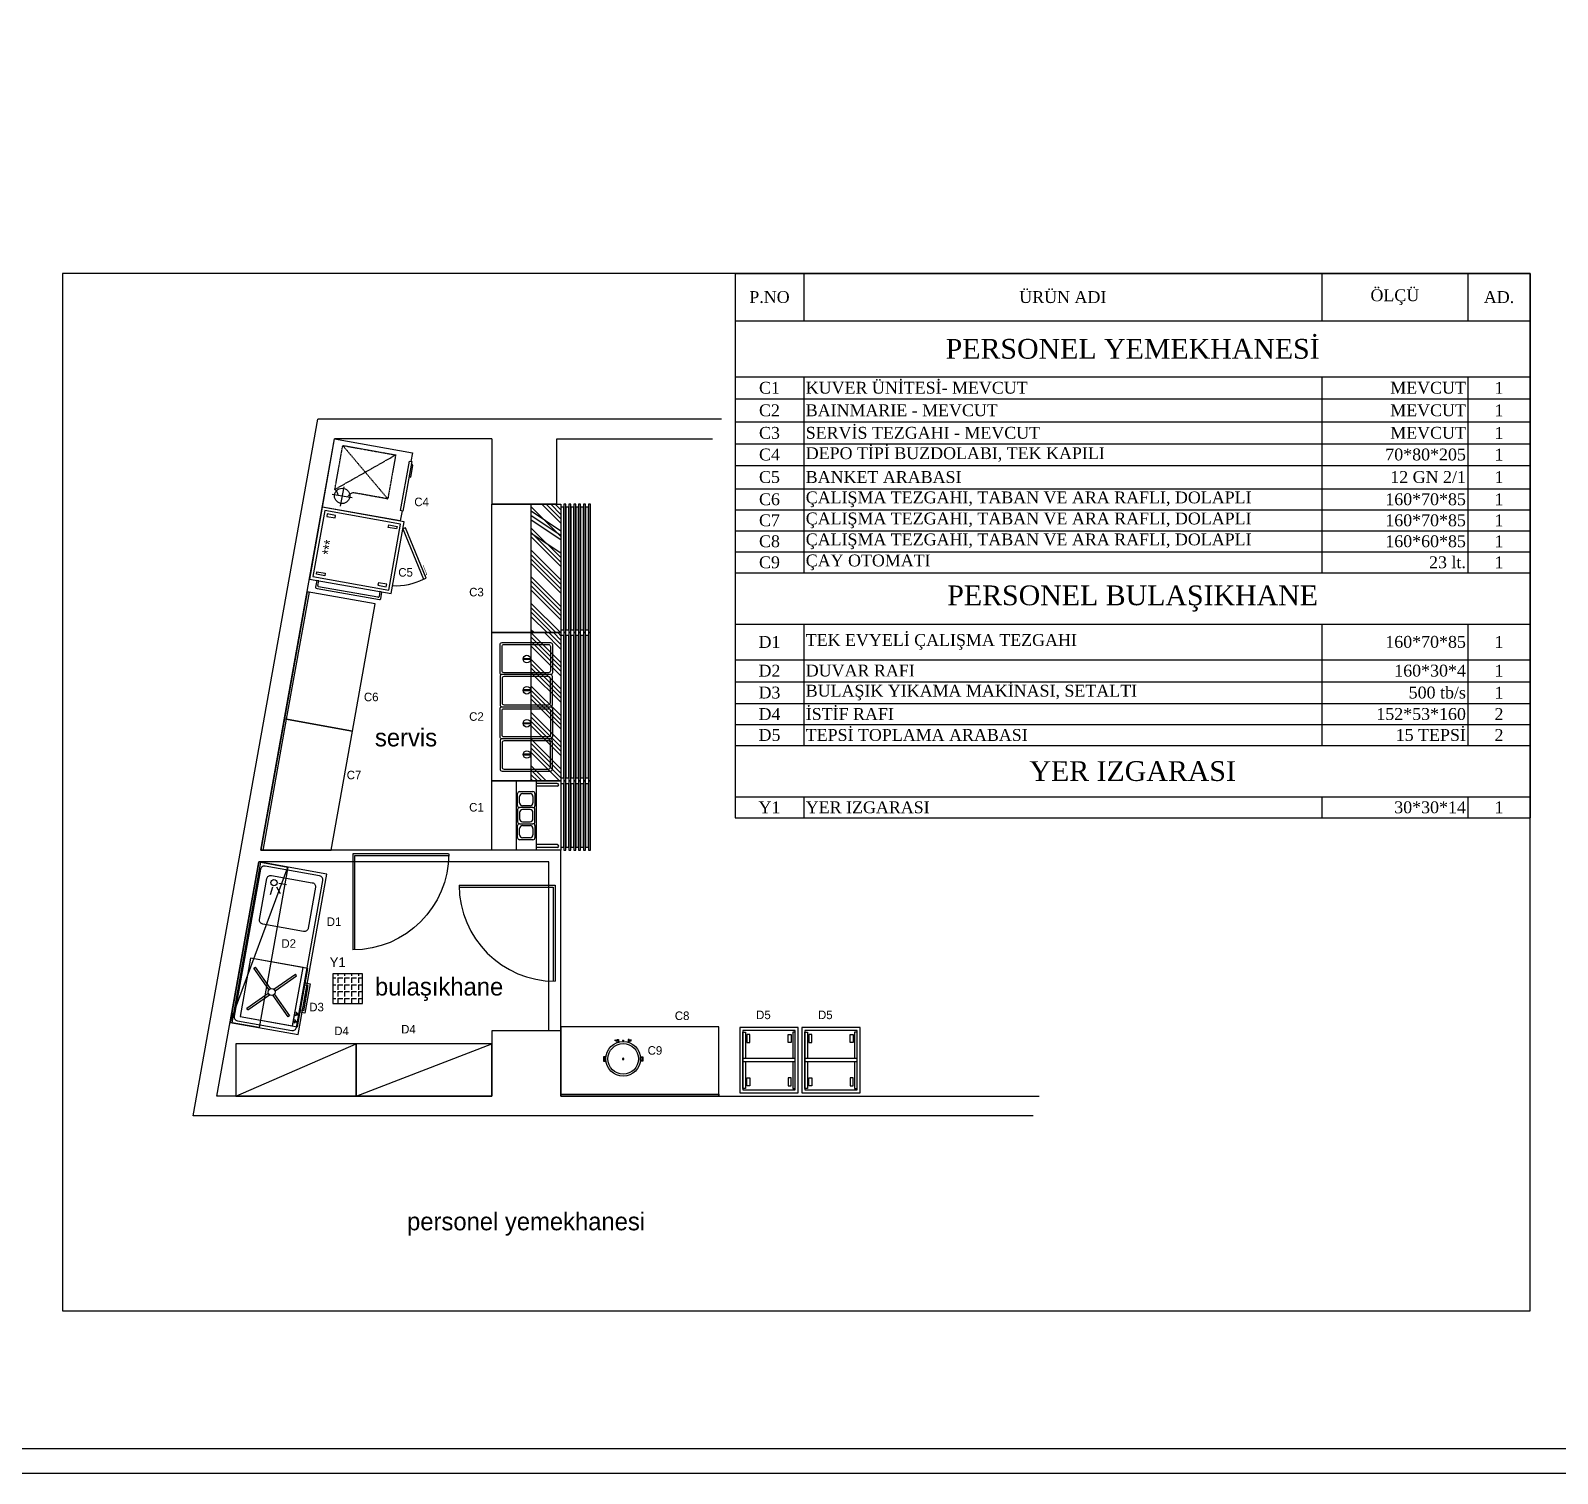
# Model space of a CAD drawing. Header units: centimetres. Extents: x 10321 to 16377, y 5009 to 10690.
# Drawn here: x 12429 to 13974, y 5009 to 6470 of the extents above; entities that cross this region are included whole.
import ezdxf
from ezdxf.enums import TextEntityAlignment as Align

# ---------------------------------------------------------------- set-up
doc = ezdxf.new("R2010")
doc.units = ezdxf.units.CM
doc.header["$MEASUREMENT"] = 0
doc.linetypes.add('DASHED', pattern=[0.75, 0.5, -0.25])
for name, color, linetype in [('CIHAZ', 2, 'Continuous'), ('kapı ABD', 55, 'Continuous'), ('MUTFAKEKİPMAN', 1, 'Continuous'), ('S2000-025 Antet', 7, 'Continuous')]:
    doc.layers.add(name, color=color, linetype=linetype)
doc.layers.add('xxx_Auto_Duvar_Duvar Plan Kesit', color=7, linetype='Continuous', lineweight=30)
doc.styles.add('Halil 1', font='times.ttf', dxfattribs={"height": 12})
doc.styles.add('style1', font='stylu.ttf', dxfattribs={"width": 0.8, "height": 12})
doc.styles.add('TAKSİM', font='GOTHIC.TTF', dxfattribs={"height": 20})

# ---------------------------------------------------------------- blocks, each defined once
blk = doc.blocks.new('A$C7BAC4B5C')
at = {"layer": 'MUTFAKEKİPMAN'}
for p, q in [((0, 100), (150, 100)), ((0, 30), (0, 100)), ((150, 100), (150, 30)), ((0, 58.3), (1.7, 60)), ((0, 31.3), (28.7, 60)), ((0, 53.8), (6.2, 60)), ((0, 49.3), (10.7, 60)), ((0, 44.8), (15.2, 60)), ((0, 60), (150, 60)), ((0, 30), (0, 60)), ((3.2, 30), (33.2, 60)), ((7.7, 30), (37.7, 60)), ((12.1, 30), (42.1, 60)), ((25.6, 30), (55.6, 60)), ((30.1, 30), (60.1, 60)), ((34.6, 30), (64.6, 60)), ((39.1, 30), (69.1, 60)), ((52.6, 30), (82.6, 60)), ((57, 30), (87, 60)), ((61.5, 30), (91.5, 60)), ((66, 30), (96, 60)), ((79.5, 30), (109.5, 60)), ((84, 30), (114, 60)), ((88.5, 30), (118.5, 60)), ((93, 30), (123, 60)), ((106.4, 30), (136.4, 60)), ((110.9, 30), (140.9, 60)), ((115.4, 30), (145.4, 60)), ((119.9, 30), (149.9, 60)), ((133.4, 30), (150, 46.6)), ((150, 60), (150, 30)), ((137.9, 30), (150, 42.1)), ((142.4, 30), (150, 37.6)), ((146.8, 30), (150, 33.2)), ((150, 30), (0, 30)), ((150, 30), (0, 30)), ((150, 27), (0, 27)), ((0, 27), (0, 25)), ((0, 25), (150, 25)), ((150, 22), (0, 22)), ((0, 22), (0, 20)), ((0, 20), (150, 20)), ((150, 17), (0, 17)), ((0, 17), (0, 15)), ((147, 30), (3, 30)), ((3, 30), (3, 27)), ((3, 27), (147, 27)), ((147, 25), (3, 25)), ((3, 25), (3, 22)), ((3, 22), (147, 22)), ((147, 20), (3, 20)), ((3, 20), (3, 17)), ((3, 17), (147, 17)), ((147, 27), (147, 30)), ((147, 22), (147, 25)), ((147, 17), (147, 20)), ((150, 25), (150, 27)), ((150, 20), (150, 22)), ((150, 15), (150, 17)), ((0, 15), (150, 15)), ((150, 12), (0, 12)), ((0, 12), (0, 10)), ((0, 10), (150, 10)), ((150, 7), (0, 7)), ((0, 7), (0, 5)), ((0, 5), (150, 5)), ((150, 2), (0, 2)), ((0, 2), (0, 0)), ((0, 0), (150, 0)), ((147, 15), (3, 15)), ((3, 15), (3, 12)), ((147, 15), (3, 15)), ((3, 15), (3, 12)), ((147, 15), (3, 15)), ((3, 15), (3, 12)), ((3, 12), (147, 12)), ((3, 12), (147, 12)), ((3, 12), (147, 12)), ((147, 10), (3, 10)), ((3, 10), (3, 7)), ((147, 10), (3, 10)), ((3, 10), (3, 7)), ((3, 7), (147, 7)), ((3, 7), (147, 7)), ((147, 5), (3, 5)), ((3, 5), (3, 2)), ((3, 2), (147, 2)), ((147, 12), (147, 15)), ((147, 12), (147, 15)), ((147, 12), (147, 15)), ((147, 7), (147, 10)), ((147, 7), (147, 10)), ((147, 2), (147, 5)), ((150, 10), (150, 12)), ((150, 5), (150, 7)), ((150, 0), (150, 2))]:
    blk.add_line(p, q, dxfattribs=at)
for points in [[(10, 89.5), (10, 40.5, 0.414214), (12, 38.5), (40.5, 38.5, 0.414214), (42.5, 40.5), (42.5, 89.5, 0.414214), (40.5, 91.5), (12, 91.5, 0.414214)], [(12, 87.5), (12, 42.5, 0.414214), (14, 40.5), (38.5, 40.5, 0.414214), (40.5, 42.5), (40.5, 87.5, 0.414214), (38.5, 89.5), (14, 89.5, 0.414214)], [(75, 89.5), (75, 40.5, -0.414214), (73, 38.5), (44.5, 38.5, -0.414214), (42.5, 40.5), (42.5, 89.5, -0.414214), (44.5, 91.5), (73, 91.5, -0.414214)], [(73, 87.5), (73, 42.5, -0.414214), (71, 40.5), (46.5, 40.5, -0.414214), (44.5, 42.5), (44.5, 87.5, -0.414214), (46.5, 89.5), (71, 89.5, -0.414214)], [(75, 89.5), (75, 40.5, 0.414214), (77, 38.5), (105.5, 38.5, 0.414214), (107.5, 40.5), (107.5, 89.5, 0.414214), (105.5, 91.5), (77, 91.5, 0.414214)], [(77, 87.5), (77, 42.5, 0.414214), (79, 40.5), (103.5, 40.5, 0.414214), (105.5, 42.5), (105.5, 87.5, 0.414214), (103.5, 89.5), (79, 89.5, 0.414214)], [(140, 89.5), (140, 40.5, -0.414214), (138, 38.5), (109.5, 38.5, -0.414214), (107.5, 40.5), (107.5, 89.5, -0.414214), (109.5, 91.5), (138, 91.5, -0.414214)], [(138, 87.5), (138, 42.5, -0.414214), (136, 40.5), (111.5, 40.5, -0.414214), (109.5, 42.5), (109.5, 87.5, -0.414214), (111.5, 89.5), (136, 89.5, -0.414214)]]:
    blk.add_lwpolyline(points, format="xyb", close=True, dxfattribs=at)
for points in [[(26.3, 68.2), (26.3, 60.7), (27.1, 60.7), (27.1, 68.2)], [(58.7, 68.2), (58.7, 60.7), (57.9, 60.7), (57.9, 68.2)], [(91.3, 68.2), (91.3, 60.7), (92.1, 60.7), (92.1, 68.2)], [(123.7, 68.2), (123.7, 60.7), (122.9, 60.7), (122.9, 68.2)]]:
    blk.add_lwpolyline(points, close=True, dxfattribs=at)
for centre in [(26.7, 64.4), (58.3, 64.4), (91.7, 64.4), (123.3, 64.4)]:
    blk.add_circle(centre, 3.82, dxfattribs=at)
blk = doc.blocks.new('A$C070C6F28')
at = {"layer": 'MUTFAKEKİPMAN'}
for p, q in [((0, 100), (70, 100)), ((0, 30), (0, 100)), ((70, 100), (70, 30)), ((0, 55), (0, 75)), ((0, 75), (70, 75)), ((10.5, 58.2), (10.5, 71.8)), ((12.5, 73.8), (24.7, 73.8)), ((12.5, 61.2), (12.5, 68.8)), ((15.5, 71.8), (21.7, 71.8)), ((24.7, 68.8), (24.7, 61.2)), ((26.7, 71.8), (26.7, 58.2)), ((26.7, 71.8), (26.7, 58.2)), ((40.9, 73.8), (28.7, 73.8)), ((28.7, 68.8), (28.7, 61.2)), ((37.9, 71.8), (31.7, 71.8)), ((40.9, 61.2), (40.9, 68.8)), ((42.9, 58.2), (42.9, 71.8)), ((42.9, 58.2), (42.9, 71.8)), ((44.9, 73.8), (57.1, 73.8)), ((44.9, 61.2), (44.9, 68.8)), ((47.9, 71.8), (54.1, 71.8)), ((57.1, 68.8), (57.1, 61.2)), ((59.1, 71.8), (59.1, 58.2)), ((70, 75), (70, 55)), ((70, 55), (0, 55)), ((2.5, 33.7), (2.5, 55)), ((5.5, 33.7), (5.5, 55)), ((24.7, 56.2), (12.5, 56.2)), ((21.7, 58.2), (15.5, 58.2)), ((28.7, 56.2), (40.9, 56.2)), ((31.7, 58.2), (37.9, 58.2)), ((57.1, 56.2), (44.9, 56.2)), ((54.1, 58.2), (47.9, 58.2)), ((64.5, 33.7), (64.5, 55)), ((67.5, 33.7), (67.5, 55)), ((70, 30), (0, 30)), ((70, 27), (0, 27)), ((0, 27), (0, 25)), ((0, 25), (70, 25)), ((70, 22), (0, 22)), ((0, 22), (0, 20)), ((0, 20), (70, 20)), ((70, 17), (0, 17)), ((0, 17), (0, 15)), ((67, 30), (3, 30)), ((3, 30), (3, 27)), ((3, 27), (67, 27)), ((67, 25), (3, 25)), ((3, 25), (3, 22)), ((3, 22), (67, 22)), ((67, 20), (3, 20)), ((3, 20), (3, 17)), ((3, 17), (67, 17)), ((67, 27), (67, 30)), ((67, 22), (67, 25)), ((67, 17), (67, 20)), ((70, 25), (70, 27)), ((70, 20), (70, 22)), ((70, 15), (70, 17)), ((0, 15), (70, 15)), ((70, 12), (0, 12)), ((0, 12), (0, 10)), ((0, 10), (70, 10)), ((70, 7), (0, 7)), ((0, 7), (0, 5)), ((0, 5), (70, 5)), ((70, 2), (0, 2)), ((0, 2), (0, 0)), ((0, 0), (70, 0)), ((67, 15), (3, 15)), ((3, 15), (3, 12)), ((67, 15), (3, 15)), ((3, 15), (3, 12)), ((67, 15), (3, 15)), ((3, 15), (3, 12)), ((3, 12), (67, 12)), ((3, 12), (67, 12)), ((3, 12), (67, 12)), ((67, 10), (3, 10)), ((3, 10), (3, 7)), ((67, 10), (3, 10)), ((3, 10), (3, 7)), ((3, 7), (67, 7)), ((3, 7), (67, 7)), ((67, 5), (3, 5)), ((3, 5), (3, 2)), ((3, 2), (67, 2)), ((67, 12), (67, 15)), ((67, 12), (67, 15)), ((67, 12), (67, 15)), ((67, 7), (67, 10)), ((67, 7), (67, 10)), ((67, 2), (67, 5)), ((70, 10), (70, 12)), ((70, 5), (70, 7)), ((70, 0), (70, 2))]:
    blk.add_line(p, q, dxfattribs=at)
for centre, radius, start, end in [((12.5, 71.8), 2, 90, 180), ((15.5, 68.8), 3, 90, 180), ((21.7, 68.8), 3, 0, 90), ((24.7, 71.8), 2, 360, 90), ((28.7, 71.8), 2, 90, 180), ((31.7, 68.8), 3, 90, 180), ((37.9, 68.8), 3, 0, 90), ((40.9, 71.8), 2, 0, 90), ((44.9, 71.8), 2, 90, 180), ((47.9, 68.8), 3, 90, 180), ((54.1, 68.8), 3, 0, 90), ((57.1, 71.8), 2, 0, 90), ((12.5, 58.2), 2, 180, 270), ((15.5, 61.2), 3, 180, 270), ((21.7, 61.2), 3, 270, 360), ((24.7, 58.2), 2, 270, 0), ((28.7, 58.2), 2, 180, 270), ((31.7, 61.2), 3, 180, 270), ((37.9, 61.2), 3, 270, 0), ((40.9, 58.2), 2, 270, 0), ((44.9, 58.2), 2, 180, 270), ((47.9, 61.2), 3, 180, 270), ((54.1, 61.2), 3, 270, 0), ((57.1, 58.2), 2, 270, 0), ((4, 33.7), 1.51, 180, 0), ((66, 33.7), 1.51, 180, 0), ((66, 33.7), 1.51, 180, 0)]:
    blk.add_arc(centre, radius, start, end, dxfattribs=at)
blk = doc.blocks.new('A$C1D59753D')
at = {"layer": 'MUTFAKEKİPMAN'}
for p, q in [((0, 100), (130, 100)), ((0, 30), (0, 100)), ((130, 100), (130, 30)), ((0, 43.9), (16.1, 60)), ((0, 39.4), (20.6, 60)), ((0, 35), (25, 60)), ((0, 57.4), (2.6, 60)), ((0, 30.5), (29.5, 60)), ((0, 60), (130, 60)), ((0, 30), (0, 60)), ((13, 30), (43, 60)), ((17.5, 30), (47.5, 60)), ((22, 30), (52, 60)), ((26.5, 30), (56.5, 60)), ((39.9, 30), (69.9, 60)), ((44.4, 30), (74.4, 60)), ((48.9, 30), (78.9, 60)), ((53.4, 30), (83.4, 60)), ((66.9, 30), (96.9, 60)), ((71.4, 30), (101.4, 60)), ((75.9, 30), (105.9, 60)), ((80.4, 30), (100.4, 60)), ((93.8, 30), (113.8, 60)), ((97.3, 30), (127.3, 60)), ((98.3, 30), (118.3, 60)), ((102.8, 30), (122.8, 60)), ((110.8, 30), (130, 49.2)), ((130, 60), (130, 30)), ((115.3, 30), (130, 44.7)), ((119.7, 30), (130, 40.3)), ((124.2, 30), (130, 35.8)), ((130, 30), (0, 30)), ((130, 30), (0, 30)), ((130, 27), (0, 27)), ((0, 27), (0, 25)), ((0, 25), (130, 25)), ((130, 22), (0, 22)), ((0, 22), (0, 20)), ((0, 20), (130, 20)), ((130, 17), (0, 17)), ((0, 17), (0, 15)), ((127, 30), (3, 30)), ((3, 30), (3, 27)), ((3, 27), (127, 27)), ((127, 25), (3, 25)), ((3, 25), (3, 22)), ((3, 22), (127, 22)), ((127, 20), (3, 20)), ((3, 20), (3, 17)), ((3, 17), (127, 17)), ((127, 27), (127, 30)), ((127, 22), (127, 25)), ((127, 17), (127, 20)), ((130, 25), (130, 27)), ((130, 20), (130, 22)), ((130, 15), (130, 17)), ((0, 15), (130, 15)), ((130, 12), (0, 12)), ((0, 12), (0, 10)), ((0, 10), (130, 10)), ((130, 7), (0, 7)), ((0, 7), (0, 5)), ((0, 5), (130, 5)), ((130, 2), (0, 2)), ((0, 2), (0, 0)), ((0, 0), (130, 0)), ((127, 15), (3, 15)), ((3, 15), (3, 12)), ((127, 15), (3, 15)), ((3, 15), (3, 12)), ((127, 15), (3, 15)), ((3, 15), (3, 12)), ((3, 12), (127, 12)), ((3, 12), (127, 12)), ((3, 12), (127, 12)), ((127, 10), (3, 10)), ((3, 10), (3, 7)), ((127, 10), (3, 10)), ((3, 10), (3, 7)), ((3, 7), (127, 7)), ((3, 7), (127, 7)), ((127, 5), (3, 5)), ((3, 5), (3, 2)), ((3, 2), (127, 2)), ((127, 12), (127, 15)), ((127, 12), (127, 15)), ((127, 12), (127, 15)), ((127, 7), (127, 10)), ((127, 7), (127, 10)), ((127, 2), (127, 5)), ((130, 10), (130, 12)), ((130, 5), (130, 7)), ((130, 0), (130, 2))]:
    blk.add_line(p, q, dxfattribs=at)
blk = doc.blocks.new('A$C16AF2D51')
at = {"layer": 'MUTFAKEKİPMAN'}
blk.add_line((6.6, 10), (10.6, 10), dxfattribs=at)
for points in [[(0, 64), (0, 10), (60, 10), (60, 64)], [(0, 64), (0, 5), (60, 5), (60, 64)], [(3, 10), (6.6, 10), (6.6, 8.5), (3, 8.5)], [(4, 8.5), (5.4, 8.5), (5.4, 7.1), (4, 7.1)], [(10.6, 10), (14.3, 10), (14.3, 8.5), (10.6, 8.5)], [(11.6, 8.5), (13.1, 8.5), (13.1, 7.1), (11.6, 7.1)], [(45, 0), (15, 0), (15, 5), (45, 5)], [(43, 2), (17, 2), (17, 5), (43, 5)]]:
    blk.add_lwpolyline(points, close=True, dxfattribs=at)
for points in [[(8.1, 57.4), (9.5, 58.8)], [(8.1, 57.4), (26.8, 38.7)], [(9.5, 58.8), (28.2, 40.1)], [(31.9, 40.2), (50.5, 58.8)], [(33.3, 38.8), (51.9, 57.4)], [(50.5, 58.8), (51.9, 57.4)], [(26.7, 35.1), (8.1, 16.4)], [(28.1, 33.6), (9.5, 15)], [(31.8, 33.7), (50.5, 15)], [(33.2, 35.2), (51.9, 16.4)], [(9.5, 15), (8.1, 16.4)], [(50.5, 15), (51.9, 16.4)]]:
    blk.add_lwpolyline(points, dxfattribs=at)
blk.add_circle((30, 36.9), 3.63, dxfattribs=at)
blk = doc.blocks.new('ertye')
at = {"color": 7}
for points in [[(5346.8, 6525.2), (5429.2, 6477.7), (5381.6, 6395.3)], [(5347.8, 6526.9), (5431.8, 6478.4), (5383.3, 6394.3)]]:
    blk.add_lwpolyline(points, dxfattribs=at)
blk.add_arc((5431.8, 6478.4), 97.1, 150, 240, dxfattribs=at)
blk = doc.blocks.new('A$C734D7A9C')
at = {"layer": 'CIHAZ', "color": 1}
for p, q in [((24.1, 65.1), (4, 65.1)), ((14.7, 75.3), (14.7, 54.8))]:
    blk.add_line(p, q, dxfattribs=at)
at = {"layer": 'CIHAZ', "color": 5, "linetype": 'DASHED'}
blk.add_line((65, 73.5), (19.8, 19.1), dxfattribs=at)
at = {"layer": 'CIHAZ', "color": 5}
for points in [[(61.2, 1.8), (10.4, 1.8), (10.4, 4.3), (61.2, 4.3)], [(59.2, 1.8), (46.6, 1.8), (45.6, 0), (57.6, 0)]]:
    blk.add_lwpolyline(points, close=True, dxfattribs=at)
at = {"layer": 'CIHAZ', "color": 1}
blk.add_circle((14.7, 65.1), 7.76, dxfattribs=at)
at = {"layer": 'MUTFAKEKİPMAN', "linetype": 'DASHED'}
for p, q in [((19.8, 73.5), (65, 73.5)), ((65, 73.5), (65, 19.1)), ((19.8, 19.1), (19.8, 54.9)), ((65, 19.1), (19.8, 19.1))]:
    blk.add_line(p, q, dxfattribs=at)
at = {"layer": 'MUTFAKEKİPMAN', "color": 5, "linetype": 'DASHED'}
blk.add_line((19.8, 73.5), (65, 19.1), dxfattribs=at)
at = {"layer": 'MUTFAKEKİPMAN'}
blk.add_lwpolyline([(10.4, 2.8), (0, 2.8), (0, 82.8), (70, 82.8), (70, 2.8), (61.2, 2.8)], dxfattribs=at)
at = {"layer": 'MUTFAKEKİPMAN', "linetype": 'DASHED'}
for centre, radius, start, end in [((11.6, 78.1), 9.4, 291.2079, 330.9566), ((11, 49.9), 10.2, 29.6907, 66.7752)]:
    blk.add_arc(centre, radius, start, end, dxfattribs=at)
blk = doc.blocks.new('A$C778B3713')
at = {"layer": 'MUTFAKEKİPMAN'}
for p, q in [((0, 130.5), (0, 129.5)), ((0, 129.5), (0, 65.5)), ((8, 131.5), (1, 131.5)), ((2, 67.5), (2, 128.5)), ((3, 129.5), (8, 129.5)), ((8, 129.5), (8, 131.5)), ((1, 64.5), (8, 64.5)), ((8, 66.5), (3, 66.5)), ((8, 64.5), (8, 66.5))]:
    blk.add_line(p, q, dxfattribs=at)
for points in [[(8, 55), (82, 55), (82, 139), (8, 139)], [(11, 58), (79, 58), (79, 136), (11, 136)], [(14, 132.9), (16.6, 132.9), (16.6, 124.4), (14, 124.4)], [(76, 132.9), (73.4, 132.9), (73.4, 124.4), (76, 124.4)], [(14, 61.1), (16.6, 61.1), (16.6, 69.6), (14, 69.6)], [(76, 61.1), (73.4, 61.1), (73.4, 69.6), (76, 69.6)], [(29.8, 22.8), (76.1, 52.5), (74.5, 55), (28.2, 25.3)]]:
    blk.add_lwpolyline(points, close=True, dxfattribs=at)
at = {"layer": 'MUTFAKEKİPMAN', "const_width": 0.5}
blk.add_lwpolyline([(32.3, 24.4), (33.4, 22.8), (40.3, 27.2), (42.1, 28.4)], dxfattribs=at)
at = {"layer": 'MUTFAKEKİPMAN'}
for centre, radius, start, end in [((1, 130.5), 1, 90, 180), ((3, 128.5), 1, 90, 180), ((1, 65.5), 1, 180, 270), ((3, 67.5), 1, 180, 270), ((78.5, 62.7), 62.7, 187.0296, 216.5495)]:
    blk.add_arc(centre, radius, start, end, dxfattribs=at)
at = {"layer": 'MUTFAKEKİPMAN', "style": 'style1', "width": 0.8}
blk.add_text('***', height=12, dxfattribs=at).set_placement((35.3, 119.2))
blk = doc.blocks.new('*T73')
at = {"color": 0, "linetype": 'ByBlock', "lineweight": -2, "transparency": 16777216}
for p, q in [((0, 0), (804.3, 0)), ((0, 0), (0, -551)), ((69.3, 0), (69.3, -48.2)), ((593.5, 0), (593.5, -48.2)), ((741.3, 0), (741.3, -48.2)), ((804.3, 0), (804.3, -551)), ((0, -48.2), (804.3, -48.2)), ((0, -104.8), (804.3, -104.8)), ((69.3, -104.8), (69.3, -303.1)), ((593.5, -104.8), (593.5, -303.1)), ((741.3, -104.8), (741.3, -303.1)), ((0, -127), (804.3, -127)), ((0, -150.4), (804.3, -150.4)), ((0, -172.5), (804.3, -172.5)), ((0, -194.3), (804.3, -194.3)), ((0, -218.1), (804.3, -218.1)), ((0, -239.4), (804.3, -239.4)), ((0, -260.6), (804.3, -260.6)), ((0, -281.9), (804.3, -281.9)), ((0, -303.1), (804.3, -303.1)), ((0, -355), (804.3, -355)), ((69.3, -355), (69.3, -477.8)), ((593.5, -355), (593.5, -477.8)), ((741.3, -355), (741.3, -477.8)), ((0, -391), (804.3, -391)), ((0, -413.2), (804.3, -413.2)), ((0, -435.3), (804.3, -435.3)), ((0, -456.6), (804.3, -456.6)), ((0, -477.8), (804.3, -477.8)), ((0, -529.8), (804.3, -529.8)), ((69.3, -529.8), (69.3, -551)), ((593.5, -529.8), (593.5, -551)), ((741.3, -529.8), (741.3, -551)), ((0, -551), (804.3, -551))]:
    blk.add_line(p, q, dxfattribs=at)
at = {"color": 0, "transparency": 16777216, "style": 'Halil 1'}
for s, insert, char_height, width, attachment_point in [('ÜRÜN ADI', (331.4, -24.1), 12, 494.265, 5), ('ÖLÇÜ', (667.4, -24.1), 12, 117.737, 5), ('P.NO', (34.6, -24.1), 12, 39.257, 5), ('AD.', (772.8, -24.1), 12, 33.034, 5), ('PERSONEL YEMEKHANESİ', (402.1, -76.5), 20, 774.293, 5), ('KUVER ÜNİTESİ- MEVCUT', (71.3, -115.9), 12, 520.265, 4), ('C1', (34.6, -115.9), 12, 65.257, 5), ('MEVCUT', (739.3, -115.9), 12, 143.737, 6), ('1', (772.8, -115.9), 12, 59.034, 5), ('C2', (34.6, -138.7), 12, 65.257, 5), ('BAINMARIE - MEVCUT', (71.3, -138.7), 12, 520.265, 4), ('MEVCUT', (739.3, -138.7), 12, 143.737, 6), ('1', (772.8, -138.7), 12, 59.034, 5), ('SERVİS TEZGAHI - MEVCUT', (71.3, -161.5), 12, 520.265, 4), ('C3', (34.6, -161.5), 12, 65.257, 5), ('MEVCUT', (739.3, -161.5), 12, 143.737, 6), ('1', (772.8, -161.5), 12, 59.034, 5), ('C4', (34.6, -183.4), 12, 65.257, 5), ('DEPO TİPİ BUZDOLABI, TEK KAPILI', (71.3, -183.4), 12, 520.265, 4), ('70*80*205', (739.3, -183.4), 12, 143.737, 6), ('1', (772.8, -183.4), 12, 59.034, 5), ('C5', (34.6, -206.2), 12, 65.257, 5), ('BANKET ARABASI', (71.3, -206.2), 12, 520.265, 4), ('\\A1;12 GN {\\H1x;2/1 }', (739.3, -206.2), 12, 143.737, 6), ('1', (772.8, -206.2), 12, 59.034, 5), ('C6', (34.6, -228.7), 12, 65.257, 5), ('ÇALIŞMA TEZGAHI, TABAN VE ARA RAFLI, DOLAPLI', (71.3, -228.7), 12, 520.265, 4), ('160*70*85', (739.3, -228.7), 12, 143.737, 6), ('1', (772.8, -228.7), 12, 59.034, 5), ('C7', (34.6, -250), 12, 65.257, 5), ('ÇALIŞMA TEZGAHI, TABAN VE ARA RAFLI, DOLAPLI', (71.3, -250), 12, 520.265, 4), ('160*70*85', (739.3, -250), 12, 143.737, 6), ('1', (772.8, -250), 12, 59.034, 5), ('C8', (34.6, -271.2), 12, 65.257, 5), ('ÇALIŞMA TEZGAHI, TABAN VE ARA RAFLI, DOLAPLI', (71.3, -271.2), 12, 520.265, 4), ('160*60*85', (739.3, -271.2), 12, 143.737, 6), ('1', (772.8, -271.2), 12, 59.034, 5), ('C9', (34.6, -292.5), 12, 65.257, 5), ('ÇAY OTOMATI', (71.3, -292.5), 12, 520.265, 4), ('23 lt.', (739.3, -292.5), 12, 143.737, 6), ('1', (772.8, -292.5), 12, 59.034, 5), ('PERSONEL BULAŞIKHANE', (402.1, -329.1), 20, 800.293, 5), ('D1', (34.6, -373), 12, 65.257, 5), ('TEK EVYELİ ÇALIŞMA TEZGAHI', (71.3, -373), 12, 520.265, 4), ('160*70*85', (739.3, -373), 12, 143.737, 6), ('1', (772.8, -373), 12, 59.034, 5), ('D2', (34.6, -402.1), 12, 65.257, 5), ('DUVAR RAFI', (71.3, -402.1), 12, 520.265, 4), ('160*30*4', (739.3, -402.1), 12, 143.737, 6), ('1', (772.8, -402.1), 12, 59.034, 5), ('BULAŞIK YIKAMA MAKİNASI, SETALTI', (71.3, -424.3), 12, 520.265, 4), ('D3', (34.6, -424.3), 12, 65.257, 5), ('500 tb/s', (739.3, -424.3), 12, 143.737, 6), ('1', (772.8, -424.3), 12, 59.034, 5), ('D4', (34.6, -446), 12, 65.257, 5), ('İSTİF RAFI', (71.3, -446), 12, 520.265, 4), ('152*53*160', (739.3, -446), 12, 143.737, 6), ('2', (772.8, -446), 12, 59.034, 5), ('D5', (34.6, -467.2), 12, 65.257, 5), ('TEPSİ TOPLAMA ARABASI', (71.3, -467.2), 12, 520.265, 4), ('15 TEPSİ', (739.3, -467.2), 12, 143.737, 6), ('2', (772.8, -467.2), 12, 59.034, 5), ('YER IZGARASI', (402.1, -503.8), 20, 800.293, 5), ('Y1', (34.6, -540.4), 12, 65.257, 5), ('YER IZGARASI', (71.3, -540.4), 12, 520.265, 4), ('30*30*14', (739.3, -540.4), 12, 143.737, 6), ('1', (772.8, -540.4), 12, 59.034, 5)]:
    blk.add_mtext(s, dxfattribs=dict(at, insert=insert, char_height=char_height, width=width, attachment_point=attachment_point))
blk = doc.blocks.new('A$C1DB128EF')
at = {"layer": 'MUTFAKEKİPMAN'}
for points in [[(0, 0), (59, 0), (59, 66), (0, 66)], [(3, 3), (56, 3), (56, 63), (3, 63)], [(7, 59), (7, 51), (10.1, 51), (10.1, 59)], [(52, 59), (52, 51), (48.9, 51), (48.9, 59)], [(3, 31.5), (56, 31.5), (56, 34.5), (3, 34.5)], [(7, 7), (7, 15), (10.1, 15), (10.1, 7)], [(52, 7), (52, 15), (48.9, 15), (48.9, 7)]]:
    blk.add_lwpolyline(points, close=True, dxfattribs=at)
for points in [[(5.6, 31.5), (5.6, 4.4), (3, 4.4), (3, 61.4), (5.6, 61.4), (5.6, 34.5)], [(53.4, 31.5), (53.4, 4.4), (56, 4.4), (56, 61.4), (53.4, 61.4), (53.4, 34.5)]]:
    blk.add_lwpolyline(points, dxfattribs=at)
blk = doc.blocks.new('A$C3EB83658')
at = {"layer": 'MUTFAKEKİPMAN'}
for points in [[(12, 36.8), (14.6, 36.5), (14.6, 35.9), (12, 35.7)], [(28, 36.8), (25.4, 36.5), (25.4, 35.9), (28, 35.7)], [(2.5, 19.7), (0, 19.7), (0, 15.3), (2.5, 15.3)], [(2, 19.2), (0.5, 19.2), (0.5, 15.8), (2, 15.8)], [(37.5, 19.7), (40, 19.7), (40, 15.3), (37.5, 15.3)], [(38, 19.2), (39.5, 19.2), (39.5, 15.8), (38, 15.8)]]:
    blk.add_lwpolyline(points, close=True, dxfattribs=at)
for points in [[(14, 36.6), (14, 37)], [(14, 37), (15.1, 37), (15.1, 34.3)], [(14, 33.9), (14, 35.9)], [(19.9, 35.5), (19.9, 35)], [(26.1, 37), (25, 37), (25, 34.3)], [(26.1, 36.6), (26.1, 37)], [(26.1, 33.9), (26.1, 35.9)]]:
    blk.add_lwpolyline(points, dxfattribs=at)
blk.add_lwpolyline([(20.7, 17.5, 1), (19.2, 17.5, 1)], format="xyb", close=True, dxfattribs=at)
for centre, radius in [((20, 17.5), 17.5), ((20, 17.5), 15.5), ((19.9, 36), 0.469)]:
    blk.add_circle(centre, radius, dxfattribs=at)

msp = doc.modelspace()

# ---------------------------------------------------------------- hatches: boundary and pattern name
at = {"layer": 'MUTFAKEKİPMAN'}
h = msp.add_hatch(dxfattribs=at)
h.set_pattern_fill('ANGLE', color=256, angle=630)
h.set_pattern_definition([(270, (7200.5226, 7669.3725), (6.985, 1e-14), [5.08, -1.905]), (360, (7200.5226, 7669.3725), (-1e-14, 6.985), [5.08, -1.905])])
h.paths.add_polyline_path([(12764.7, 5515), (12764.7, 5485), (12734.7, 5485), (12734.7, 5515)])

# ---------------------------------------------------------------- linework, layer by layer
for points in [[(10818.7, 7900.8), (14808.5, 7900.8), (14808.5, 5034.4), (10818.7, 5034.4)], [(12461.1, 5173.9), (13946.1, 5173.9), (13946.1, 6223.9), (12461.1, 6223.9)]]:
    msp.add_lwpolyline(points, close=True)
for p, q in [((12630.7, 5465.9), (12689.3, 5623)), ((12673.7, 5602.6), (12671.2, 5595.1)), ((12673.7, 5602.6), (12671.2, 5595.1)), ((12677.7, 5603.1), (12681.5, 5596.2)), ((12677.7, 5603.1), (12681.5, 5596.2)), ((12680, 5606.7), (12687.8, 5605.3)), ((12680, 5606.7), (12687.8, 5605.3)), ((12636.4, 5391.3), (12758.4, 5444.3)), ((12758.4, 5391.3), (12895.4, 5444.3))]:
    msp.add_line(p, q, dxfattribs=at)
for points in [[(12685.7, 5773), (12754.6, 5760.7), (12777.6, 5889.3), (12708.7, 5901.6)], [(12687.6, 5772.6), (12685.7, 5773), (12708.7, 5901.6), (12710.7, 5901.3)], [(12661.9, 5640.3), (12733, 5640.3), (12754.6, 5760.7), (12685.7, 5773)], [(12663.9, 5639.9), (12661.9, 5640.3), (12685.7, 5773), (12687.6, 5772.6)], [(12632.7, 5465.5), (12661.7, 5627.9), (12659.8, 5628.3), (12630.7, 5465.9)], [(12699.6, 5453.5), (12728.7, 5615.9), (12659.8, 5628.3), (12630.7, 5465.9)], [(12699.6, 5453.5), (12728.7, 5615.9), (12659.8, 5628.3), (12630.7, 5465.9)], [(12632.7, 5465.5), (12661.7, 5627.9), (12659.8, 5628.3), (12630.7, 5465.9)], [(12660.2, 5460.6), (12630.7, 5465.9), (12659.8, 5628.3), (12689.3, 5623)], [(12734.7, 5485), (12764.7, 5485), (12764.7, 5515), (12734.7, 5515)], [(12965.4, 5391.3), (13125.4, 5391.3), (13125.4, 5461.3), (12965.4, 5461.3)], [(12636.4, 5391.3), (12758.4, 5391.3), (12758.4, 5444.3), (12636.4, 5444.3)], [(12758.4, 5391.3), (12895.4, 5391.3), (12895.4, 5444.3), (12758.4, 5444.3)], [(12965.4, 5393.3), (13125.4, 5393.3), (13125.4, 5391.3), (12965.4, 5391.3)]]:
    msp.add_lwpolyline(points, close=True, dxfattribs=at)
for points in [[(12697.9, 5460.9), (12724.5, 5609.6, 0.414214), (12721.3, 5614.2), (12666.1, 5624.1, 0.414214), (12661.5, 5620.9), (12634.9, 5472.2, 0.414214), (12638.1, 5467.6), (12693.2, 5457.7, 0.414214)], [(12697.9, 5460.9), (12724.5, 5609.6, 0.414214), (12721.3, 5614.2), (12666.1, 5624.1, 0.414214), (12661.5, 5620.9), (12634.9, 5472.2, 0.414214), (12638.1, 5467.6), (12693.2, 5457.7, 0.414214)], [(12717.2, 5602.6), (12709.8, 5561.2, -0.414214), (12705.1, 5558), (12663.8, 5565.4, -0.414214), (12660.5, 5570), (12667.9, 5611.4, -0.414214), (12672.6, 5614.6), (12713.9, 5607.2, -0.414214)], [(12717.2, 5602.6), (12709.8, 5561.2, -0.414214), (12705.1, 5558), (12663.8, 5565.4, -0.414214), (12660.5, 5570), (12667.9, 5611.4, -0.414214), (12672.6, 5614.6), (12713.9, 5607.2, -0.414214)]]:
    msp.add_lwpolyline(points, format="xyb", close=True, dxfattribs=at)
msp.add_circle((12675.1, 5607.3), 3.19, dxfattribs=at)
msp.add_circle((12675.1, 5607.3), 3.19, dxfattribs=at)
at = {"layer": 'S2000-025 Antet'}
msp.add_lwpolyline([(10783.7, 7929.8), (14818.5, 7929.8), (14818.5, 5009.4), (10783.7, 5009.4)], close=True, dxfattribs=at)
at = {"layer": 'xxx_Auto_Duvar_Duvar Plan Kesit', "lineweight": 30}
for p, q in [((12593.5, 5371.3), (12719.6, 6076.3)), ((13127.8, 6076.3), (12719.6, 6076.3)), ((12661.9, 5640.3), (12736.4, 6056.3)), ((12895.4, 6056.3), (12736.4, 6056.3)), ((12895.4, 6056.3), (12895.4, 5990.3)), ((12961.4, 5990.3), (12961.4, 6056.3)), ((12961.4, 6056.3), (13118.9, 6056.3)), ((12961.4, 5990.3), (12895.4, 5990.3)), ((12965.4, 5640.3), (12661.9, 5640.3)), ((12965.4, 5457.3), (12965.4, 5640.3)), ((12617.4, 5391.3), (12659.8, 5628.3)), ((12953.4, 5628.3), (12659.8, 5628.3)), ((12953.4, 5457.3), (12953.4, 5628.3)), ((12965.4, 5457.3), (12895.4, 5457.3)), ((12895.4, 5457.3), (12895.4, 5391.3)), ((12965.4, 5391.3), (12965.4, 5457.3)), ((12895.4, 5391.3), (12617.4, 5391.3)), ((12965.4, 5391.3), (13449.3, 5391.3)), ((13443.2, 5371.3), (12593.5, 5371.3))]:
    msp.add_line(p, q, dxfattribs=at)

# ---------------------------------------------------------------- block references
msp.add_blockref('*T73', (13141.9, 6223.9))
at = {"layer": 'kapı ABD', "xscale": -1, "rotation": 330.0000000000874}
msp.add_blockref('ertye', (14219.7, -2690), dxfattribs=at)
at = {"layer": 'kapı ABD', "rotation": 29.99999999991265}
msp.add_blockref('ertye', (11494.7, -2721.7), dxfattribs=at)
at = {"layer": 'MUTFAKEKİPMAN'}
for name, p, rotation in [('A$C734D7A9C', (12805.6, 5972.8), 79.85218165335647), ('A$C778B3713', (12846.4, 5882.2), 79.85218165335611), ('A$C778B3713', (12846.4, 5882.2), 79.85218165335611), ('A$C1D59753D', (12995.4, 5860.3), 90), ('A$C7BAC4B5C', (12995.4, 5710.3), 90), ('A$C070C6F28', (12995.4, 5640.3), 90), ('A$C16AF2D51', (12703.8, 5460.6), 79.85218182621753)]:
    msp.add_blockref(name, p, dxfattribs=dict(at, rotation=rotation))
for name, p in [('A$C1DB128EF', (13146.6, 5394.7)), ('A$C1DB128EF', (13209.3, 5394.7)), ('A$C3EB83658', (13008.5, 5411.5))]:
    msp.add_blockref(name, p, dxfattribs=at)

# ---------------------------------------------------------------- texts
at = {"style": 'TAKSİM'}
for s, p in [('C4', (12824.5, 5988.3)), ('C5', (12808.3, 5917)), ('C3', (12880, 5897)), ('C6', (12773.5, 5790.9)), ('C2', (12880, 5771.1)), ('C7', (12756.1, 5711.9)), ('C1', (12880, 5679.3)), ('D1', (12735.9, 5563.5)), ('D2', (12690, 5541.4)), ('D3', (12718.2, 5477.1)), ('C8', (13088.1, 5468.3)), ('D5', (13170.4, 5469.2)), ('D5', (13233, 5469.2)), ('D4', (12743.5, 5453)), ('D4', (12811.2, 5454.7)), ('C9', (13060.6, 5433.2))]:
    msp.add_text(s, height=8.64, dxfattribs=at).set_placement(p, align=Align.CENTER)
for s, height, p in [('servis', 18, (12777.3, 5745.2)), ('Y1', 9.9, (12731.5, 5521.8, 0)), ('bulaşıkhane', 18, (12777.3, 5493.1)), ('personel yemekhanesi', 18, (12809.8, 5255.5))]:
    msp.add_text(s, height=height, dxfattribs=at).set_placement(p)

doc.saveas('drawing.dxf')
